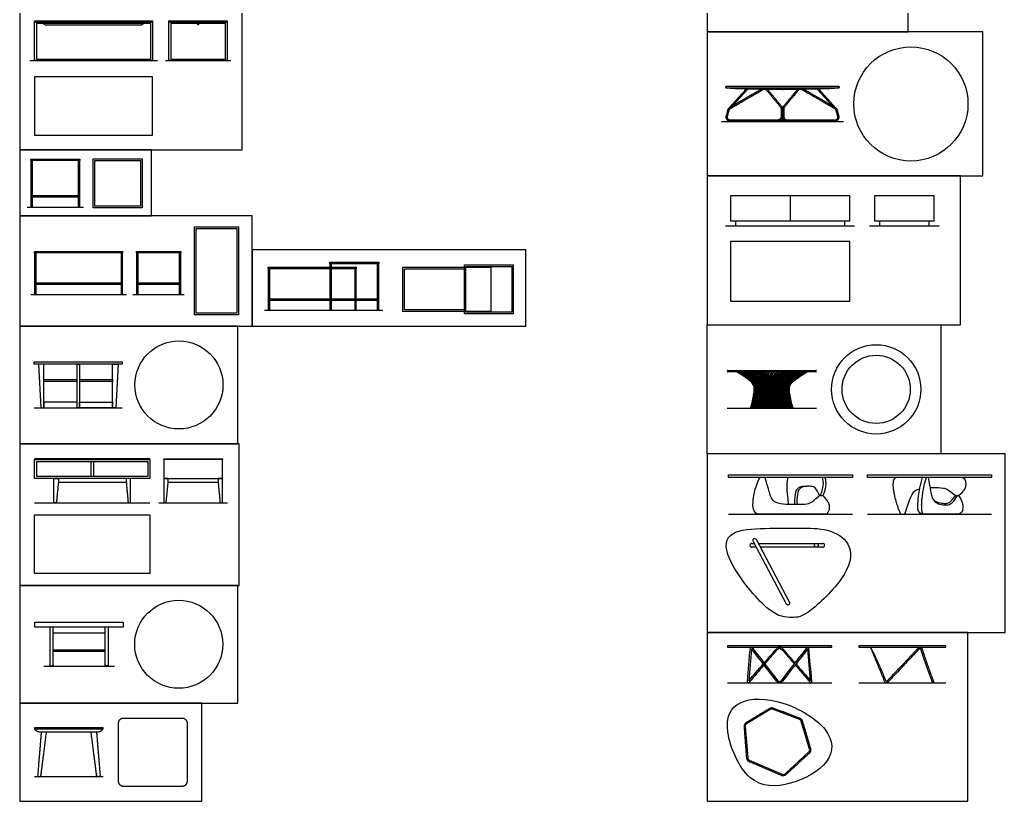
# Model space of a CAD drawing. Header units: millimetres. Extents: x 0.1 to 26.4, y -0.3 to 15.
# Drawn here: x 16.35 to 26.43, y 0.1 to 8.1 of the extents above; entities that cross this region are included whole.
import ezdxf

# ---------------------------------------------------------------- set-up
doc = ezdxf.new("R2010")
doc.units = ezdxf.units.MM
for name, color, linetype, true_color in [('2D$AG-DETAILS-DIAGRAM', 7, 'Continuous', 0xccff66), ('2D$AG-DIAGRAM', 7, 'Continuous', 0xfecc66), ('2D$AG-FURNITURE', 7, 'Continuous', 0x66ccff), ('2D$X-VPRT', 6, 'Continuous', 0xff00ff), ('AG-DETAIL', 7, 'Continuous', 0x66ffff), ('AG-DETAILS', 7, 'Continuous', 0x66ffff), ('AG-DETAILS-DASH', 7, 'Continuous', 0xccff66), ('AG-DIAGRAM', 7, 'Continuous', 0xfecc66), ('AG-FURNITURE', 7, 'Continuous', 0x66ccff), ('X-VPRT', 6, 'Continuous', 0xff00ff)]:
    doc.layers.add(name, color=color, linetype=linetype, true_color=true_color)

msp = doc.modelspace()

# ---------------------------------------------------------------- linework, layer by layer
at = {"layer": '2D$AG-DETAILS-DIAGRAM'}
msp.add_lwpolyline([(20.919, 5.57), (21.173, 5.57), (21.173, 5.119), (20.919, 5.119)], dxfattribs=at)
at = {"layer": '2D$AG-DIAGRAM'}
for points in [[(16.458, 7.687), (17.763, 7.687)], [(17.845, 7.687), (18.513, 7.687)], [(23.533, 7.064), (24.779, 7.064)], [(16.43, 6.187), (17.008, 6.187)], [(16.469, 5.292), (17.446, 5.292)], [(17.513, 5.292), (18.038, 5.292)], [(18.859, 5.131), (20.068, 5.131)], [(16.504, 4.131), (17.404, 4.131)], [(16.507, 3.161), (17.687, 3.161)], [(17.778, 3.161), (18.48, 3.161)], [(16.6, 1.487), (17.325, 1.487)], [(16.507, 0.357), (17.207, 0.357)]]:
    msp.add_lwpolyline(points, dxfattribs=at)
at = {"layer": '2D$AG-FURNITURE'}
for points in [[(16.507, 8.094), (17.714, 8.094), (17.714, 8.078), (16.507, 8.078)], [(16.507, 8.078), (17.714, 8.078), (17.714, 7.687), (16.507, 7.687)], [(16.526, 7.7), (17.695, 7.7), (17.695, 8.065), (16.526, 8.065)], [(17.881, 8.094), (18.478, 8.094), (18.478, 8.078), (17.881, 8.078)], [(17.881, 8.078), (18.478, 8.078), (18.478, 7.687), (17.881, 7.687)], [(17.9, 7.7), (18.459, 7.7), (18.459, 8.065), (17.9, 8.065)], [(16.507, 6.923), (17.714, 6.923), (17.714, 7.52), (16.507, 7.52)], [(16.469, 6.677), (16.969, 6.677), (16.969, 6.662), (16.469, 6.662)], [(16.485, 6.662), (16.469, 6.662), (16.469, 6.194), (16.485, 6.194)], [(16.969, 6.662), (16.953, 6.662), (16.953, 6.194), (16.969, 6.194)], [(17.106, 6.18), (17.106, 6.679), (17.606, 6.679), (17.606, 6.18)], [(17.122, 6.196), (17.122, 6.663), (17.591, 6.663), (17.591, 6.196)], [(16.485, 6.289), (16.485, 6.305), (16.953, 6.305), (16.953, 6.289)], [(18.142, 5.083), (18.142, 5.983), (18.593, 5.983), (18.593, 5.083)], [(18.158, 5.099), (18.158, 5.967), (18.577, 5.967), (18.577, 5.099)], [(16.507, 5.732), (17.407, 5.732), (17.407, 5.717), (16.507, 5.717)], [(16.523, 5.717), (16.507, 5.717), (16.507, 5.299), (16.523, 5.299)], [(17.407, 5.717), (17.391, 5.717), (17.391, 5.299), (17.407, 5.299)], [(17.55, 5.732), (18.001, 5.732), (18.001, 5.717), (17.55, 5.717)], [(17.566, 5.717), (17.55, 5.717), (17.55, 5.299), (17.566, 5.299)], [(18.001, 5.717), (17.985, 5.717), (17.985, 5.299), (18.001, 5.299)], [(18.913, 5.555), (18.897, 5.555), (18.897, 5.137), (18.913, 5.137)], [(19.528, 5.621), (20.028, 5.621), (20.028, 5.605), (19.528, 5.605)], [(19.544, 5.605), (19.528, 5.605), (19.528, 5.137), (19.544, 5.137)], [(20.028, 5.605), (20.012, 5.605), (20.012, 5.137), (20.028, 5.137)], [(20.903, 5.095), (20.903, 5.594), (21.403, 5.594), (21.403, 5.095)], [(20.919, 5.111), (20.919, 5.578), (21.387, 5.578), (21.387, 5.111)], [(16.523, 5.394), (16.523, 5.41), (17.391, 5.41), (17.391, 5.394)], [(17.566, 5.394), (17.566, 5.41), (17.985, 5.41), (17.985, 5.394)], [(16.504, 4.601), (17.404, 4.601), (17.404, 4.578), (16.504, 4.578)], [(16.546, 4.578), (16.572, 4.131), (16.603, 4.131), (16.603, 4.578)], [(16.943, 4.578), (16.965, 4.578), (16.965, 4.131), (16.943, 4.131)], [(17.362, 4.578), (17.337, 4.131), (17.305, 4.131), (17.305, 4.578)], [(16.603, 4.131), (16.943, 4.131), (16.943, 4.191), (16.603, 4.191)], [(17.305, 4.131), (16.965, 4.131), (16.965, 4.191), (17.305, 4.191)], [(16.507, 3.604), (17.687, 3.604), (17.687, 3.611), (16.507, 3.611)], [(16.507, 3.604), (17.687, 3.604), (17.687, 3.408), (16.507, 3.408)], [(16.529, 3.582), (17.665, 3.582), (17.665, 3.43), (16.529, 3.43)], [(17.086, 3.43), (17.086, 3.582), (17.108, 3.582), (17.108, 3.43)], [(17.829, 3.611), (18.429, 3.611), (18.429, 3.604), (17.829, 3.604)], [(17.829, 3.408), (18.429, 3.408), (18.429, 3.604), (17.829, 3.604)], [(17.829, 3.408), (17.829, 3.161), (17.854, 3.161), (17.873, 3.366), (17.873, 3.408)], [(16.507, 3.036), (17.687, 3.036), (17.687, 2.436), (16.507, 2.436)], [(16.511, 1.937), (17.412, 1.937), (17.412, 1.886), (16.511, 1.886)], [(16.696, 1.64), (17.229, 1.64), (17.229, 1.653), (16.696, 1.653)], [(16.67, 1.493), (16.689, 1.493), (16.689, 1.487), (16.67, 1.487)], [(17.255, 1.493), (17.236, 1.493), (17.236, 1.487), (17.255, 1.487)], [(16.507, 0.857), (16.507, 0.845), (17.207, 0.845), (17.207, 0.857)]]:
    msp.add_lwpolyline(points, close=True, dxfattribs=at)
for points in [[(16.599, 8.065), (16.619, 8.052), (17.11, 8.052), (17.602, 8.052), (17.622, 8.065)], [(23.784, 7.394), (23.608, 7.2)], [(23.8, 7.394), (23.649, 7.226)], [(24.512, 7.394), (24.663, 7.226)], [(24.528, 7.394), (24.703, 7.2)], [(19.528, 5.555), (18.897, 5.555), (18.897, 5.571), (19.528, 5.571)], [(19.544, 5.571), (19.797, 5.571), (19.797, 5.555), (19.544, 5.555)], [(19.797, 5.248), (19.797, 5.555), (19.781, 5.555), (19.781, 5.248)], [(20.903, 5.119), (20.273, 5.119), (20.273, 5.57), (20.903, 5.57)], [(20.903, 5.135), (20.289, 5.135), (20.289, 5.554), (20.903, 5.554)], [(19.528, 5.232), (18.913, 5.232), (18.913, 5.248), (19.528, 5.248)], [(19.781, 5.232), (19.781, 5.137), (19.797, 5.137), (19.797, 5.232)], [(16.943, 4.4), (16.603, 4.4), (16.603, 4.422), (16.943, 4.422)], [(16.965, 4.422), (17.305, 4.422), (17.305, 4.4), (16.965, 4.4)], [(18.385, 3.366), (17.873, 3.366)], [(16.696, 1.829), (17.229, 1.829)]]:
    msp.add_lwpolyline(points, dxfattribs=at)
for centre, radius in [((25.469, 7.242), 0.584), ((17.983, 4.366), 0.45), ((17.981, 1.712), 0.45)]:
    msp.add_circle(centre, radius, dxfattribs=at)
for points, knots in [([(18.176, 8.065), (18.176, 8.059), (18.176, 8.052), (18.179, 8.052), (18.182, 8.052), (18.182, 8.059), (18.182, 8.065), (18.179, 8.065), (18.176, 8.065)], [0, 0, 0, 0.0416667, 0.0416667, 0.0520833, 0.0520833, 0.09375, 0.09375, 0.1041667, 0.1041667, 0.1041667]), ([(24.735, 7.407), (24.634, 7.39), (24.157, 7.39), (24.156, 7.39), (24.156, 7.39), (24.155, 7.39), (24.155, 7.39), (23.678, 7.39), (23.577, 7.407)], [-0.754497, -0.754497, -0.754497, 0, 0, 0.001346, 0.001346, 0.002691, 0.002691, 0.757188, 0.757188, 0.757188]), ([(19.544, 5.248), (19.778, 5.248), (20.012, 5.248), (20.012, 5.24), (20.012, 5.232), (19.778, 5.232), (19.544, 5.232)], [0.052083, 0.052083, 0.052083, 1.588337, 1.588337, 1.64042, 1.64042, 3.176673, 3.176673, 3.176673]), ([(16.705, 3.408), (16.705, 3.284), (16.705, 3.161), (16.718, 3.161), (16.73, 3.161), (16.74, 3.264), (16.75, 3.366), (16.75, 3.387), (16.75, 3.408), (16.727, 3.408), (16.705, 3.408)], [0, 0, 0, 1, 1, 2, 2, 3, 3, 4, 4, 4.145833, 4.145833, 4.145833]), ([(17.489, 3.408), (17.489, 3.284), (17.489, 3.161), (17.477, 3.161), (17.464, 3.161), (17.454, 3.264), (17.445, 3.366), (17.445, 3.387), (17.445, 3.408), (17.467, 3.408), (17.489, 3.408)], [0, 0, 0, 1, 1, 2, 2, 3, 3, 4, 4, 4.145833, 4.145833, 4.145833]), ([(18.429, 3.408), (18.429, 3.284), (18.429, 3.161), (18.416, 3.161), (18.404, 3.161), (18.394, 3.264), (18.385, 3.366), (18.385, 3.387), (18.385, 3.408), (18.407, 3.408), (18.429, 3.408)], [0, 0, 0, 1, 1, 2, 2, 3, 3, 4, 4, 4.145833, 4.145833, 4.145833])]:
    msp.add_open_spline(points, degree=2, knots=knots, dxfattribs=at)
for points, weights, knots in [([(24.156, 7.42), (24.534, 7.42), (24.734, 7.42), (24.74, 7.42), (24.74, 7.414), (24.74, 7.407), (24.734, 7.407), (24.534, 7.407), (24.156, 7.407), (23.778, 7.407), (23.578, 7.407), (23.572, 7.407), (23.572, 7.414), (23.572, 7.42), (23.578, 7.42), (23.778, 7.42), (24.156, 7.42)], [1, 1, 1, 0.707106781187, 1, 0.707106781187, 1, 1, 1, 1, 1, 0.707106781187, 1, 0.707106781187, 1, 1, 1], [-0.761892, -0.761892, -0.761892, -0.032725, -0.032725, 0, 0, 0.032725, 0.032725, 0.761892, 0.761892, 1.491058, 1.491058, 1.523783, 1.523783, 1.556508, 1.556508, 2.285675, 2.285675, 2.285675]), ([(24.378, 7.391), (24.534, 7.301), (24.69, 7.21), (24.694, 7.208), (24.697, 7.205), (24.709, 7.197), (24.713, 7.183), (24.722, 7.15), (24.731, 7.117), (24.737, 7.097), (24.724, 7.081), (24.712, 7.064), (24.691, 7.064), (24.424, 7.064), (24.156, 7.064), (23.888, 7.064), (23.621, 7.064), (23.6, 7.064), (23.588, 7.081), (23.575, 7.097), (23.581, 7.117), (23.59, 7.15), (23.599, 7.183), (23.603, 7.197), (23.615, 7.205), (23.618, 7.208), (23.621, 7.21), (23.777, 7.301), (23.933, 7.391)], [1, 1, 1, 1, 1, 0.945833825977, 1, 1, 1, 0.895405187778, 1, 0.895405187778, 1, 1, 1, 1, 1, 0.895405187778, 1, 0.895405187778, 1, 1, 1, 0.945833825977, 1, 1, 1, 1, 1], [-1.063917, -1.063917, -1.063917, 0.120335, 0.120335, 0.143427, 0.143427, 0.233814, 0.233814, 0.647269, 0.647269, 0.773415, 0.773415, 0.899562, 0.899562, 1.806288, 1.806288, 2.713014, 2.713014, 2.83916, 2.83916, 2.965307, 2.965307, 3.378762, 3.378762, 3.469149, 3.469149, 3.49224, 3.49224, 4.676493, 4.676493, 4.676493]), ([(24.354, 7.391), (24.524, 7.292), (24.684, 7.199), (24.687, 7.197), (24.69, 7.195), (24.698, 7.189), (24.7, 7.18), (24.71, 7.147), (24.719, 7.114), (24.723, 7.1), (24.714, 7.089), (24.705, 7.077), (24.691, 7.077), (24.424, 7.077), (24.156, 7.077), (23.888, 7.077), (23.621, 7.077), (23.606, 7.077), (23.598, 7.089), (23.589, 7.1), (23.593, 7.114), (23.602, 7.147), (23.612, 7.18), (23.614, 7.189), (23.622, 7.195), (23.625, 7.197), (23.628, 7.199), (23.788, 7.292), (23.958, 7.391)], [1, 1, 1, 1, 1, 0.945833825977, 1, 1, 1, 0.895405187778, 1, 0.895405187778, 1, 1, 1, 1, 1, 0.895405187778, 1, 0.895405187778, 1, 1, 1, 0.945833825977, 1, 1, 1, 1, 1], [-3.553182, -3.553182, -3.553182, -2.066637, -2.066637, -2.038332, -2.038332, -1.927536, -1.927536, -1.420724, -1.420724, -1.266093, -1.266093, -1.111463, -1.111463, 0, 0, 1.111463, 1.111463, 1.266093, 1.266093, 1.420724, 1.420724, 1.927536, 1.927536, 2.038332, 2.038332, 2.066637, 2.066637, 3.553182, 3.553182, 3.553182]), ([(23.987, 7.391), (24.068, 7.292), (24.135, 7.211), (24.143, 7.2), (24.143, 7.187), (24.143, 7.151), (24.143, 7.114), (24.143, 7.077), (24.106, 7.077)], [1, 1, 1, 0.94130735678, 1, 1, 1, 0.707106781187, 1], [0.030781, 0.030781, 0.030781, 0.609406, 0.609406, 0.683022, 0.683022, 1.025877, 1.025877, 1.193799, 1.193799, 1.193799]), ([(24.003, 7.391), (24.074, 7.305), (24.145, 7.219), (24.156, 7.205), (24.156, 7.187), (24.156, 7.151), (24.156, 7.114), (24.156, 7.092), (24.14, 7.077)], [1, 1, 1, 0.941307356781, 1, 1, 1, 0.913423066357, 1], [0, 0, 0, 0.926191, 0.926191, 1.038075, 1.038075, 1.559155, 1.559155, 1.695366, 1.695366, 1.695366]), ([(24.309, 7.391), (24.238, 7.305), (24.167, 7.219), (24.156, 7.205), (24.156, 7.187), (24.156, 7.151), (24.156, 7.114), (24.156, 7.092), (24.172, 7.077)], [1, 1, 1, 0.941307356781, 1, 1, 1, 0.913423066357, 1], [0, 0, 0, 0.926191, 0.926191, 1.038075, 1.038075, 1.559155, 1.559155, 1.695366, 1.695366, 1.695366]), ([(24.325, 7.391), (24.244, 7.292), (24.177, 7.211), (24.169, 7.2), (24.169, 7.187), (24.169, 7.151), (24.169, 7.114), (24.169, 7.077), (24.205, 7.077)], [1, 1, 1, 0.94130735678, 1, 1, 1, 0.707106781187, 1], [0.030781, 0.030781, 0.030781, 0.609406, 0.609406, 0.683022, 0.683022, 1.025877, 1.025877, 1.193799, 1.193799, 1.193799]), ([(16.469, 6.191), (16.469, 6.194), (16.472, 6.194), (16.477, 6.194), (16.482, 6.194), (16.485, 6.194), (16.485, 6.191), (16.485, 6.187), (16.482, 6.187), (16.477, 6.187), (16.472, 6.187), (16.469, 6.187), (16.469, 6.191)], [1, 0.707106781187, 1, 1, 1, 0.707106781187, 1, 0.70710678119, 1, 1, 1, 0.70710678119, 1], [0, 0, 0, 0.0163625, 0.0163625, 0.0476125, 0.0476125, 0.0639749, 0.0639749, 0.0803374, 0.0803374, 0.1115874, 0.1115874, 0.1279498, 0.1279498, 0.1279498]), ([(16.953, 6.191), (16.953, 6.194), (16.956, 6.194), (16.961, 6.194), (16.966, 6.194), (16.969, 6.194), (16.969, 6.191), (16.969, 6.187), (16.966, 6.187), (16.961, 6.187), (16.956, 6.187), (16.953, 6.187), (16.953, 6.191)], [1, 0.707106781187, 1, 1, 1, 0.707106781187, 1, 0.70710678119, 1, 1, 1, 0.70710678119, 1], [0, 0, 0, 0.0163625, 0.0163625, 0.0476125, 0.0476125, 0.0639749, 0.0639749, 0.0803374, 0.0803374, 0.1115874, 0.1115874, 0.1279498, 0.1279498, 0.1279498]), ([(16.507, 5.296), (16.507, 5.299), (16.51, 5.299), (16.515, 5.299), (16.52, 5.299), (16.523, 5.299), (16.523, 5.296), (16.523, 5.292), (16.52, 5.292), (16.515, 5.292), (16.51, 5.292), (16.507, 5.292), (16.507, 5.296)], [1, 0.707106781187, 1, 1, 1, 0.707106781187, 1, 0.70710678119, 1, 1, 1, 0.70710678119, 1], [0, 0, 0, 0.0163625, 0.0163625, 0.0476125, 0.0476125, 0.0639749, 0.0639749, 0.0803374, 0.0803374, 0.1115874, 0.1115874, 0.1279498, 0.1279498, 0.1279498]), ([(17.391, 5.296), (17.391, 5.299), (17.395, 5.299), (17.399, 5.299), (17.404, 5.299), (17.407, 5.299), (17.407, 5.296), (17.407, 5.292), (17.404, 5.292), (17.399, 5.292), (17.395, 5.292), (17.391, 5.292), (17.391, 5.296)], [1, 0.707106781187, 1, 1, 1, 0.707106781187, 1, 0.70710678119, 1, 1, 1, 0.70710678119, 1], [0, 0, 0, 0.0163625, 0.0163625, 0.0476125, 0.0476125, 0.0639749, 0.0639749, 0.0803374, 0.0803374, 0.1115874, 0.1115874, 0.1279498, 0.1279498, 0.1279498]), ([(17.55, 5.296), (17.55, 5.299), (17.553, 5.299), (17.558, 5.299), (17.563, 5.299), (17.566, 5.299), (17.566, 5.296), (17.566, 5.292), (17.563, 5.292), (17.558, 5.292), (17.553, 5.292), (17.55, 5.292), (17.55, 5.296)], [1, 0.707106781187, 1, 1, 1, 0.707106781187, 1, 0.70710678119, 1, 1, 1, 0.70710678119, 1], [0, 0, 0, 0.0163625, 0.0163625, 0.0476125, 0.0476125, 0.0639749, 0.0639749, 0.0803374, 0.0803374, 0.1115874, 0.1115874, 0.1279498, 0.1279498, 0.1279498]), ([(17.985, 5.296), (17.985, 5.299), (17.988, 5.299), (17.993, 5.299), (17.998, 5.299), (18.001, 5.299), (18.001, 5.296), (18.001, 5.292), (17.998, 5.292), (17.993, 5.292), (17.988, 5.292), (17.985, 5.292), (17.985, 5.296)], [1, 0.707106781187, 1, 1, 1, 0.707106781187, 1, 0.70710678119, 1, 1, 1, 0.70710678119, 1], [0, 0, 0, 0.0163625, 0.0163625, 0.0476125, 0.0476125, 0.0639749, 0.0639749, 0.0803374, 0.0803374, 0.1115874, 0.1115874, 0.1279498, 0.1279498, 0.1279498]), ([(18.897, 5.134), (18.897, 5.137), (18.9, 5.137), (18.905, 5.137), (18.91, 5.137), (18.913, 5.137), (18.913, 5.134), (18.913, 5.131), (18.91, 5.131), (18.905, 5.131), (18.9, 5.131), (18.897, 5.131), (18.897, 5.134)], [1, 0.707106781187, 1, 1, 1, 0.707106781187, 1, 0.70710678119, 1, 1, 1, 0.70710678119, 1], [0, 0, 0, 0.0163625, 0.0163625, 0.0476125, 0.0476125, 0.0639749, 0.0639749, 0.0803374, 0.0803374, 0.1115874, 0.1115874, 0.1279498, 0.1279498, 0.1279498]), ([(19.528, 5.134), (19.528, 5.137), (19.531, 5.137), (19.536, 5.137), (19.54, 5.137), (19.544, 5.137), (19.544, 5.134), (19.544, 5.131), (19.54, 5.131), (19.536, 5.131), (19.531, 5.131), (19.528, 5.131), (19.528, 5.134)], [1, 0.707106781187, 1, 1, 1, 0.707106781187, 1, 0.70710678119, 1, 1, 1, 0.70710678119, 1], [0, 0, 0, 0.0163625, 0.0163625, 0.0476125, 0.0476125, 0.0639749, 0.0639749, 0.0803374, 0.0803374, 0.1115874, 0.1115874, 0.1279498, 0.1279498, 0.1279498]), ([(19.781, 5.134), (19.781, 5.137), (19.785, 5.137), (19.789, 5.137), (19.794, 5.137), (19.797, 5.137), (19.797, 5.134), (19.797, 5.131), (19.794, 5.131), (19.789, 5.131), (19.785, 5.131), (19.781, 5.131), (19.781, 5.134)], [1, 0.707106781187, 1, 1, 1, 0.707106781187, 1, 0.70710678119, 1, 1, 1, 0.70710678119, 1], [0, 0, 0, 0.0163625, 0.0163625, 0.0476125, 0.0476125, 0.0639749, 0.0639749, 0.0803374, 0.0803374, 0.1115874, 0.1115874, 0.1279498, 0.1279498, 0.1279498]), ([(20.012, 5.134), (20.012, 5.137), (20.015, 5.137), (20.02, 5.137), (20.025, 5.137), (20.028, 5.137), (20.028, 5.134), (20.028, 5.131), (20.025, 5.131), (20.02, 5.131), (20.015, 5.131), (20.012, 5.131), (20.012, 5.134)], [1, 0.707106781187, 1, 1, 1, 0.707106781187, 1, 0.70710678119, 1, 1, 1, 0.70710678119, 1], [0, 0, 0, 0.0163625, 0.0163625, 0.0476125, 0.0476125, 0.0639749, 0.0639749, 0.0803374, 0.0803374, 0.1115874, 0.1115874, 0.1279498, 0.1279498, 0.1279498]), ([(16.664, 1.886), (16.664, 1.693), (16.664, 1.5), (16.664, 1.493), (16.67, 1.493), (16.68, 1.493), (16.689, 1.493), (16.696, 1.493), (16.696, 1.5), (16.696, 1.693), (16.696, 1.886)], [1, 1, 1, 0.707106781187, 1, 1, 1, 0.707106781187, 1, 1, 1], [0.100285, 0.100285, 0.100285, 1.283058, 1.283058, 1.315783, 1.315783, 1.378283, 1.378283, 1.411007, 1.411007, 2.59378, 2.59378, 2.59378]), ([(17.261, 1.886), (17.261, 1.693), (17.261, 1.5), (17.261, 1.493), (17.255, 1.493), (17.245, 1.493), (17.236, 1.493), (17.229, 1.493), (17.229, 1.5), (17.229, 1.693), (17.229, 1.886)], [1, 1, 1, 0.707106781187, 1, 1, 1, 0.707106781187, 1, 1, 1], [0.100285, 0.100285, 0.100285, 1.283058, 1.283058, 1.315783, 1.315783, 1.378283, 1.378283, 1.411007, 1.411007, 2.59378, 2.59378, 2.59378]), ([(17.366, 0.308), (17.366, 0.257), (17.417, 0.257), (17.716, 0.257), (18.016, 0.257), (18.066, 0.257), (18.066, 0.308), (18.066, 0.607), (18.066, 0.906), (18.066, 0.957), (18.016, 0.957), (17.716, 0.957), (17.417, 0.957), (17.366, 0.957), (17.366, 0.906), (17.366, 0.607), (17.366, 0.308)], [1, 0.707106781187, 1, 1, 1, 0.707106781187, 1, 1, 1, 0.707106781187, 1, 1, 1, 0.707106781187, 1, 1, 1], [0, 0, 0, 0.261799, 0.261799, 2.225054, 2.225054, 2.486853, 2.486853, 4.450108, 4.450108, 4.711907, 4.711907, 6.675162, 6.675162, 6.936961, 6.936961, 8.900216, 8.900216, 8.900216]), ([(16.507, 0.845), (16.521, 0.831), (16.536, 0.818), (16.539, 0.815), (16.543, 0.815), (16.857, 0.815), (17.172, 0.815), (17.175, 0.815), (17.179, 0.818), (17.193, 0.831), (17.207, 0.845)], [1, 1, 1, 0.953737888657, 1, 1, 1, 0.953737888657, 1, 1, 1], [-0.127152, -0.127152, -0.127152, -0.012816, -0.012816, 0.012014, 0.012014, 1.252116, 1.252116, 1.276946, 1.276946, 1.391281, 1.391281, 1.391281]), ([(16.575, 0.815), (16.554, 0.562), (16.538, 0.368), (16.537, 0.364), (16.54, 0.36), (16.543, 0.357), (16.548, 0.357), (16.555, 0.357), (16.562, 0.357), (16.571, 0.357), (16.572, 0.366), (16.597, 0.562), (16.629, 0.815)], [1, 1, 1, 0.915769417657, 1, 0.915769417657, 1, 1, 1, 0.750110678877, 1, 1, 1], [0.047014, 0.047014, 0.047014, 0.920585, 0.920585, 0.948447, 0.948447, 0.976309, 0.976309, 1.023293, 1.023293, 1.071994, 1.071994, 2.367923, 2.367923, 2.367923]), ([(17.14, 0.815), (17.161, 0.562), (17.177, 0.368), (17.177, 0.364), (17.174, 0.36), (17.171, 0.357), (17.166, 0.357), (17.159, 0.357), (17.152, 0.357), (17.143, 0.357), (17.142, 0.366), (17.117, 0.562), (17.085, 0.815)], [1, 1, 1, 0.915769417657, 1, 0.915769417657, 1, 1, 1, 0.750110678877, 1, 1, 1], [0.047014, 0.047014, 0.047014, 0.920585, 0.920585, 0.948447, 0.948447, 0.976309, 0.976309, 1.023293, 1.023293, 1.071994, 1.071994, 2.367923, 2.367923, 2.367923])]:
    msp.add_rational_spline(points, weights, degree=2, knots=knots, dxfattribs=at)
msp.add_open_spline([(17.445, 3.366), (17.097, 3.366), (16.75, 3.366)], degree=2, dxfattribs=at)
at = {"layer": '2D$X-VPRT'}
for points in [[(23.386, 7.979), (25.442, 7.979), (25.442, 9.064), (23.386, 9.064)], [(16.355, 6.771), (18.63, 6.771), (18.63, 8.246), (16.355, 8.246)], [(23.386, 6.506), (26.205, 6.506), (26.205, 7.979), (23.386, 7.979)], [(16.355, 6.097), (17.701, 6.097), (17.701, 6.771), (16.355, 6.771)], [(16.355, 4.968), (18.731, 4.968), (18.731, 6.097), (16.355, 6.097)], [(18.731, 4.968), (21.53, 4.968), (21.53, 5.748), (18.731, 5.748)], [(16.355, 3.763), (18.586, 3.763), (18.586, 4.968), (16.355, 4.968)], [(16.355, 2.314), (18.598, 2.314), (18.598, 3.763), (16.355, 3.763)], [(16.355, 1.11), (18.584, 1.11), (18.584, 2.314), (16.355, 2.314)], [(16.355, 0.105), (18.219, 0.105), (18.219, 1.11), (16.355, 1.11)]]:
    msp.add_lwpolyline(points, close=True, dxfattribs=at)
at = {"layer": 'AG-DETAIL'}
msp.add_circle((25.114, 4.321), 0.349, dxfattribs=at)
at = {"layer": 'AG-DETAILS'}
for p, q in [((23.855, 2.765), (24.195, 2.126)), ((24.229, 2.144), (23.889, 2.783))]:
    msp.add_line(p, q, dxfattribs=at)
for points in [[(24.047, 4.137), (24.047, 4.499)], [(25.951, 3.045), (25.591, 3.045)]]:
    msp.add_lwpolyline(points, dxfattribs=at)
for points in [[(24.038, 1.05), (24.037, 1.058), (24.045, 1.059), (24.046, 1.051)], [(24.437, 0.628), (24.444, 0.625), (24.442, 0.617), (24.434, 0.62)], [(23.794, 0.533), (23.801, 0.538), (23.805, 0.531), (23.799, 0.526)]]:
    msp.add_lwpolyline(points, close=True, dxfattribs=at)
msp.add_circle((24.502, 2.725), 0.0191, dxfattribs=at)
for centre, radius, start, end in [((24.536, 3.233), 0.00274, 90, 132.5313), ((24.567, 3.233), 0.00274, 41.3669, 90), ((25.928, 3.242), 0.00694, 232.2677, 270), ((25.955, 3.242), 0.00694, 270, 311.0593), ((23.872, 2.774), 0.0191, 28, 208), ((24.212, 2.135), 0.0191, 208, 28)]:
    msp.add_arc(centre, radius, start, end, dxfattribs=at)
for points, degree in [([(23.832, 4.137), (23.858, 4.236), (23.869, 4.315), (23.864, 4.359), (23.838, 4.408), (23.686, 4.499)], 3), ([(24.261, 4.137), (24.236, 4.236), (24.224, 4.315), (24.23, 4.359), (24.256, 4.408), (24.408, 4.499)], 3), ([(23.908, 3.045), (23.887, 3.045), (23.862, 3.076), (23.847, 3.139), (23.866, 3.295), (23.925, 3.42)], 3), ([(24.219, 3.146), (24.199, 3.298), (24.2, 3.397), (24.215, 3.42)], 3), ([(24.283, 3.145), (24.283, 3.268), (24.313, 3.316), (24.358, 3.332), (24.422, 3.332), (24.476, 3.332), (24.495, 3.306), (24.535, 3.235)], 3), ([(24.542, 3.235), (24.559, 3.273), (24.581, 3.334), (24.571, 3.4), (24.563, 3.42)], 3), ([(25.591, 3.045), (25.542, 3.045), (25.539, 3.139), (25.544, 3.205), (25.565, 3.345), (25.587, 3.42)], 3), ([(25.645, 3.42), (25.668, 3.295), (25.683, 3.211), (25.714, 3.166), (25.764, 3.143), (25.827, 3.136), (25.875, 3.14), (25.909, 3.176), (25.947, 3.235)], 3), ([(24.536, 3.235), (24.546, 3.235), (24.557, 3.235), (24.567, 3.235)], 3), ([(25.928, 3.235), (25.937, 3.235), (25.946, 3.235), (25.955, 3.235)], 3), ([(25.957, 3.236), (25.987, 3.188), (25.999, 3.141), (26.002, 3.104), (25.99, 3.045), (25.951, 3.045)], 3), ([(24.609, 3.045), (24.375, 3.045), (24.142, 3.045), (23.908, 3.045)], 3), ([(25.373, 3.045), (25.381, 3.045), (25.389, 3.045), (25.398, 3.045)], 3), ([(23.827, 1.677), (23.828, 1.684), (23.835, 1.684)], 2), ([(23.835, 1.684), (23.839, 1.684), (23.845, 1.678)], 2), ([(24.408, 1.678), (24.413, 1.684), (24.418, 1.684)], 2), ([(24.418, 1.684), (24.425, 1.684), (24.425, 1.677)], 2)]:
    msp.add_open_spline(points, degree=degree, dxfattribs=at)
for points, knots in [([(23.841, 4.137), (23.852, 4.184), (23.885, 4.304), (23.851, 4.408), (23.734, 4.476), (23.7, 4.499)], [0, 0, 0, 0, 0.775798, 0.775798, 1.487468, 1.487468, 1.487468, 1.487468]), ([(23.85, 4.137), (23.861, 4.185), (23.892, 4.303), (23.859, 4.407), (23.747, 4.475), (23.715, 4.499)], [0, 0, 0, 0, 0.775798, 0.775798, 1.487468, 1.487468, 1.487468, 1.487468]), ([(23.858, 4.137), (23.869, 4.186), (23.899, 4.301), (23.867, 4.406), (23.76, 4.474), (23.729, 4.499)], [0, 0, 0, 0, 0.775798, 0.775798, 1.487468, 1.487468, 1.487468, 1.487468]), ([(23.867, 4.137), (23.877, 4.186), (23.905, 4.299), (23.876, 4.405), (23.773, 4.472), (23.743, 4.499)], [0, 0, 0, 0, 0.775798, 0.775798, 1.487468, 1.487468, 1.487468, 1.487468]), ([(23.875, 4.137), (23.885, 4.187), (23.912, 4.297), (23.884, 4.404), (23.786, 4.471), (23.758, 4.499)], [0, 0, 0, 0, 0.775798, 0.775798, 1.487468, 1.487468, 1.487468, 1.487468]), ([(23.884, 4.137), (23.893, 4.188), (23.919, 4.296), (23.892, 4.403), (23.799, 4.469), (23.768, 4.499)], [0, 0, 0, 0, 0.775798, 0.775798, 1.487468, 1.487468, 1.487468, 1.487468]), ([(23.892, 4.137), (23.901, 4.188), (23.926, 4.294), (23.9, 4.402), (23.812, 4.468), (23.783, 4.499)], [0, 0, 0, 0, 0.775798, 0.775798, 1.487468, 1.487468, 1.487468, 1.487468]), ([(23.901, 4.137), (23.909, 4.189), (23.932, 4.292), (23.908, 4.401), (23.825, 4.466), (23.797, 4.499)], [0, 0, 0, 0, 0.775798, 0.775798, 1.487468, 1.487468, 1.487468, 1.487468]), ([(23.91, 4.137), (23.917, 4.19), (23.939, 4.291), (23.916, 4.4), (23.838, 4.465), (23.812, 4.499)], [0, 0, 0, 0, 0.775798, 0.775798, 1.487468, 1.487468, 1.487468, 1.487468]), ([(23.918, 4.137), (23.925, 4.19), (23.946, 4.289), (23.925, 4.399), (23.851, 4.463), (23.826, 4.499)], [0, 0, 0, 0, 0.775798, 0.775798, 1.487468, 1.487468, 1.487468, 1.487468]), ([(23.927, 4.137), (23.933, 4.191), (23.952, 4.287), (23.933, 4.398), (23.864, 4.462), (23.84, 4.499)], [0, 0, 0, 0, 0.775798, 0.775798, 1.487468, 1.487468, 1.487468, 1.487468]), ([(23.935, 4.137), (23.942, 4.192), (23.959, 4.285), (23.941, 4.397), (23.877, 4.46), (23.855, 4.499)], [0, 0, 0, 0, 0.775798, 0.775798, 1.487468, 1.487468, 1.487468, 1.487468]), ([(23.944, 4.137), (23.95, 4.192), (23.966, 4.284), (23.949, 4.396), (23.89, 4.459), (23.869, 4.499)], [0, 0, 0, 0, 0.775798, 0.775798, 1.487468, 1.487468, 1.487468, 1.487468]), ([(23.953, 4.137), (23.958, 4.193), (23.973, 4.282), (23.957, 4.395), (23.903, 4.457), (23.884, 4.499)], [0, 0, 0, 0, 0.775798, 0.775798, 1.487468, 1.487468, 1.487468, 1.487468]), ([(23.961, 4.137), (23.966, 4.194), (23.979, 4.28), (23.965, 4.394), (23.916, 4.456), (23.898, 4.499)], [0, 0, 0, 0, 0.775798, 0.775798, 1.487468, 1.487468, 1.487468, 1.487468]), ([(23.97, 4.137), (23.974, 4.194), (23.986, 4.278), (23.973, 4.393), (23.93, 4.455), (23.913, 4.499)], [0, 0, 0, 0, 0.775798, 0.775798, 1.487468, 1.487468, 1.487468, 1.487468]), ([(23.978, 4.137), (23.982, 4.195), (23.993, 4.277), (23.982, 4.392), (23.943, 4.453), (23.927, 4.499)], [0, 0, 0, 0, 0.775798, 0.775798, 1.487468, 1.487468, 1.487468, 1.487468]), ([(23.987, 4.137), (23.99, 4.195), (24, 4.275), (23.99, 4.391), (23.956, 4.452), (23.942, 4.499)], [0, 0, 0, 0, 0.775798, 0.775798, 1.487468, 1.487468, 1.487468, 1.487468]), ([(23.995, 4.137), (23.998, 4.196), (24.006, 4.273), (23.998, 4.39), (23.969, 4.45), (23.956, 4.499)], [0, 0, 0, 0, 0.775798, 0.775798, 1.487468, 1.487468, 1.487468, 1.487468]), ([(24.004, 4.137), (24.006, 4.197), (24.013, 4.272), (24.006, 4.389), (23.982, 4.449), (23.97, 4.499)], [0, 0, 0, 0, 0.775798, 0.775798, 1.487468, 1.487468, 1.487468, 1.487468]), ([(24.013, 4.137), (24.014, 4.197), (24.02, 4.27), (24.014, 4.388), (23.995, 4.447), (23.985, 4.499)], [0, 0, 0, 0, 0.775798, 0.775798, 1.487468, 1.487468, 1.487468, 1.487468]), ([(24.021, 4.137), (24.023, 4.198), (24.027, 4.268), (24.022, 4.387), (24.008, 4.446), (23.999, 4.499)], [0, 0, 0, 0, 0.775798, 0.775798, 1.487468, 1.487468, 1.487468, 1.487468]), ([(24.03, 4.137), (24.031, 4.199), (24.033, 4.266), (24.031, 4.386), (24.021, 4.444), (24.014, 4.499)], [0, 0, 0, 0, 0.775798, 0.775798, 1.487468, 1.487468, 1.487468, 1.487468]), ([(24.038, 4.137), (24.039, 4.199), (24.04, 4.265), (24.039, 4.385), (24.034, 4.443), (24.03, 4.499)], [0, 0, 0, 0, 0.775798, 0.775798, 1.487468, 1.487468, 1.487468, 1.487468]), ([(24.055, 4.137), (24.055, 4.199), (24.054, 4.265), (24.055, 4.385), (24.06, 4.443), (24.063, 4.499)], [0, 0, 0, 0, 0.775798, 0.775798, 1.487468, 1.487468, 1.487468, 1.487468]), ([(24.064, 4.137), (24.063, 4.199), (24.06, 4.266), (24.063, 4.386), (24.073, 4.444), (24.08, 4.499)], [0, 0, 0, 0, 0.775798, 0.775798, 1.487468, 1.487468, 1.487468, 1.487468]), ([(24.073, 4.137), (24.071, 4.198), (24.067, 4.268), (24.071, 4.387), (24.086, 4.446), (24.094, 4.499)], [0, 0, 0, 0, 0.775798, 0.775798, 1.487468, 1.487468, 1.487468, 1.487468]), ([(24.081, 4.137), (24.079, 4.197), (24.074, 4.27), (24.079, 4.388), (24.099, 4.447), (24.109, 4.499)], [0, 0, 0, 0, 0.775798, 0.775798, 1.487468, 1.487468, 1.487468, 1.487468]), ([(24.09, 4.137), (24.087, 4.197), (24.081, 4.272), (24.088, 4.389), (24.112, 4.449), (24.123, 4.499)], [0, 0, 0, 0, 0.775798, 0.775798, 1.487468, 1.487468, 1.487468, 1.487468]), ([(24.098, 4.137), (24.095, 4.196), (24.087, 4.273), (24.096, 4.39), (24.125, 4.45), (24.138, 4.499)], [0, 0, 0, 0, 0.775798, 0.775798, 1.487468, 1.487468, 1.487468, 1.487468]), ([(24.107, 4.137), (24.104, 4.195), (24.094, 4.275), (24.104, 4.391), (24.138, 4.452), (24.152, 4.499)], [0, 0, 0, 0, 0.775798, 0.775798, 1.487468, 1.487468, 1.487468, 1.487468]), ([(24.115, 4.137), (24.112, 4.195), (24.101, 4.277), (24.112, 4.392), (24.151, 4.453), (24.167, 4.499)], [0, 0, 0, 0, 0.775798, 0.775798, 1.487468, 1.487468, 1.487468, 1.487468]), ([(24.124, 4.137), (24.12, 4.194), (24.107, 4.278), (24.12, 4.393), (24.164, 4.455), (24.181, 4.499)], [0, 0, 0, 0, 0.775798, 0.775798, 1.487468, 1.487468, 1.487468, 1.487468]), ([(24.133, 4.137), (24.128, 4.194), (24.114, 4.28), (24.128, 4.394), (24.177, 4.456), (24.195, 4.499)], [0, 0, 0, 0, 0.775798, 0.775798, 1.487468, 1.487468, 1.487468, 1.487468]), ([(24.141, 4.137), (24.136, 4.193), (24.121, 4.282), (24.137, 4.395), (24.19, 4.457), (24.21, 4.499)], [0, 0, 0, 0, 0.775798, 0.775798, 1.487468, 1.487468, 1.487468, 1.487468]), ([(24.15, 4.137), (24.144, 4.192), (24.128, 4.284), (24.145, 4.396), (24.203, 4.459), (24.224, 4.499)], [0, 0, 0, 0, 0.775798, 0.775798, 1.487468, 1.487468, 1.487468, 1.487468]), ([(24.158, 4.137), (24.152, 4.192), (24.134, 4.285), (24.153, 4.397), (24.216, 4.46), (24.239, 4.499)], [0, 0, 0, 0, 0.775798, 0.775798, 1.487468, 1.487468, 1.487468, 1.487468]), ([(24.167, 4.137), (24.16, 4.191), (24.141, 4.287), (24.161, 4.398), (24.229, 4.462), (24.253, 4.499)], [0, 0, 0, 0, 0.775798, 0.775798, 1.487468, 1.487468, 1.487468, 1.487468]), ([(24.175, 4.137), (24.168, 4.19), (24.148, 4.289), (24.169, 4.399), (24.242, 4.463), (24.268, 4.499)], [0, 0, 0, 0, 0.775798, 0.775798, 1.487468, 1.487468, 1.487468, 1.487468]), ([(24.184, 4.137), (24.176, 4.19), (24.155, 4.291), (24.177, 4.4), (24.255, 4.465), (24.282, 4.499)], [0, 0, 0, 0, 0.775798, 0.775798, 1.487468, 1.487468, 1.487468, 1.487468]), ([(24.193, 4.137), (24.184, 4.189), (24.161, 4.292), (24.185, 4.401), (24.268, 4.466), (24.297, 4.499)], [0, 0, 0, 0, 0.775798, 0.775798, 1.487468, 1.487468, 1.487468, 1.487468]), ([(24.201, 4.137), (24.193, 4.188), (24.168, 4.294), (24.194, 4.402), (24.281, 4.468), (24.311, 4.499)], [0, 0, 0, 0, 0.775798, 0.775798, 1.487468, 1.487468, 1.487468, 1.487468]), ([(24.21, 4.137), (24.201, 4.188), (24.175, 4.296), (24.202, 4.403), (24.294, 4.469), (24.325, 4.499)], [0, 0, 0, 0, 0.775798, 0.775798, 1.487468, 1.487468, 1.487468, 1.487468]), ([(24.218, 4.137), (24.209, 4.187), (24.182, 4.297), (24.21, 4.404), (24.307, 4.471), (24.336, 4.499)], [0, 0, 0, 0, 0.775798, 0.775798, 1.487468, 1.487468, 1.487468, 1.487468]), ([(24.227, 4.137), (24.217, 4.186), (24.188, 4.299), (24.218, 4.405), (24.321, 4.472), (24.35, 4.499)], [0, 0, 0, 0, 0.775798, 0.775798, 1.487468, 1.487468, 1.487468, 1.487468]), ([(24.235, 4.137), (24.225, 4.186), (24.195, 4.301), (24.226, 4.406), (24.334, 4.474), (24.365, 4.499)], [0, 0, 0, 0, 0.775798, 0.775798, 1.487468, 1.487468, 1.487468, 1.487468]), ([(24.244, 4.137), (24.233, 4.185), (24.202, 4.303), (24.234, 4.407), (24.347, 4.475), (24.379, 4.499)], [0, 0, 0, 0, 0.775798, 0.775798, 1.487468, 1.487468, 1.487468, 1.487468]), ([(24.253, 4.137), (24.241, 4.184), (24.209, 4.304), (24.243, 4.408), (24.36, 4.476), (24.394, 4.499)], [0, 0, 0, 0, 0.775798, 0.775798, 1.487468, 1.487468, 1.487468, 1.487468]), ([(23.974, 3.42), (24.005, 3.316), (24.028, 3.235), (24.056, 3.172), (24.158, 3.145), (24.292, 3.145), (24.393, 3.145), (24.45, 3.158), (24.492, 3.197), (24.534, 3.235)], [0, 0, 0, 0, 0.367456, 0.734912, 1.102368, 1.469823, 1.837279, 2.204735, 2.569891, 2.569891, 2.569891, 2.569891]), ([(24.306, 3.145), (24.306, 3.268), (24.336, 3.316), (24.376, 3.33), (24.41, 3.332), (24.424, 3.332)], [0.0000095, 0.0000095, 0.0000095, 0.0000095, 0.3004709, 0.6009418, 0.8022132, 0.8022132, 0.8022132, 0.8022132]), ([(24.588, 3.42), (24.591, 3.412), (24.594, 3.399), (24.597, 3.378), (24.599, 3.348), (24.595, 3.31), (24.583, 3.269), (24.573, 3.246), (24.569, 3.235)], [2.3469803, 2.3469803, 2.3469803, 2.3469803, 2.4245895, 2.485022, 2.5482351, 2.7225587, 2.857131, 2.9699638, 2.9699638, 2.9699638, 2.9699638]), ([(25.598, 3.045), (25.591, 3.045), (25.587, 3.05), (25.581, 3.09), (25.579, 3.13), (25.579, 3.16), (25.582, 3.19), (25.586, 3.224), (25.596, 3.294), (25.609, 3.357), (25.627, 3.42)], [0, 0, 0, 0, 0.082715, 0.082715, 0.181412, 0.290502, 0.402676, 0.473668, 0.626944, 1.101672, 1.101672, 1.101672, 1.101672]), ([(25.959, 3.237), (26.012, 3.282), (26.039, 3.315), (26.037, 3.4), (25.995, 3.42)], [4.0234382, 4.0234382, 4.0234382, 4.0234382, 4.4266243, 4.8383195, 4.8383195, 4.8383195, 4.8383195]), ([(24.569, 3.235), (24.621, 3.177), (24.639, 3.126), (24.634, 3.076), (24.609, 3.045)], [2.6855856, 2.6855856, 2.6855856, 2.6855856, 3.057172, 3.4123033, 3.4123033, 3.4123033, 3.4123033]), ([(25.409, 3.053), (25.437, 3.136), (25.476, 3.247), (25.504, 3.281), (25.539, 3.299), (25.56, 3.304)], [1.588523, 1.588523, 1.588523, 1.588523, 1.966323, 2.355642, 2.67216, 2.67216, 2.67216, 2.67216]), ([(25.664, 3.316), (25.672, 3.316), (25.721, 3.317), (25.815, 3.312), (25.843, 3.299), (25.923, 3.237)], [3.061178, 3.061178, 3.061178, 3.061178, 3.1342793, 3.523598, 3.9099513, 3.9099513, 3.9099513, 3.9099513]), ([(25.697, 3.194), (25.7, 3.191), (25.715, 3.176), (25.752, 3.16), (25.815, 3.152), (25.862, 3.156), (25.894, 3.189), (25.925, 3.236)], [0.524665, 0.524665, 0.524665, 0.524665, 0.590366, 0.88555, 1.180733, 1.475916, 1.742998, 1.742998, 1.742998, 1.742998]), ([(23.966, 1.5), (23.916, 1.442), (23.865, 1.383), (23.815, 1.324), (23.808, 1.316), (23.803, 1.316), (23.796, 1.316), (23.797, 1.335), (23.807, 1.447), (23.817, 1.559), (23.827, 1.677)], [11.827407, 11.827407, 11.827407, 11.827407, 12.590294, 12.590294, 12.590294, 12.659666, 12.729038, 12.729038, 12.729038, 13.836494, 13.836494, 13.836494, 13.836494]), ([(23.839, 1.665), (23.829, 1.552), (23.82, 1.445), (23.81, 1.338), (23.86, 1.396), (23.909, 1.453), (23.959, 1.511)], [-11.122509, -11.122509, -11.122509, -11.122509, -10.072017, -10.072017, -10.072017, -9.330989, -9.330989, -9.330989, -9.330989]), ([(24.126, 1.316), (24.101, 1.327), (24.099, 1.33), (24.096, 1.334), (24.017, 1.435), (23.938, 1.537), (23.839, 1.665)], [-12.560737, -12.560737, -12.560737, -12.560737, -12.515318, -12.515318, -12.515318, -11.122509, -11.122509, -11.122509, -11.122509]), ([(23.845, 1.678), (23.95, 1.542), (24.028, 1.442), (24.106, 1.341), (24.108, 1.339), (24.11, 1.336), (24.126, 1.329)], [0.108477, 0.108477, 0.108477, 0.108477, 1.399788, 1.399788, 1.399788, 1.434321, 1.434321, 1.434321, 1.434321]), ([(24.285, 1.52), (24.243, 1.569), (24.201, 1.618), (24.159, 1.667), (24.157, 1.67), (24.151, 1.676), (24.142, 1.682), (24.133, 1.684), (24.126, 1.684), (24.119, 1.684), (24.11, 1.682), (24.101, 1.676), (24.096, 1.67), (24.093, 1.667), (24.051, 1.618), (24.009, 1.569), (23.967, 1.52)], [15.832743, 15.832743, 15.832743, 15.832743, 16.462223, 16.462223, 16.462223, 16.504946, 16.539897, 16.569356, 16.590348, 16.61134, 16.640798, 16.67575, 16.718472, 16.718472, 16.718472, 17.347953, 17.347953, 17.347953, 17.347953]), ([(23.975, 1.51), (24.017, 1.56), (24.06, 1.609), (24.103, 1.659), (24.114, 1.672), (24.126, 1.672), (24.139, 1.672), (24.15, 1.659), (24.192, 1.609), (24.235, 1.56), (24.277, 1.51)], [10.305616, 10.305616, 10.305616, 10.305616, 10.948052, 10.948052, 10.948052, 11.045235, 11.142418, 11.142418, 11.142418, 11.784854, 11.784854, 11.784854, 11.784854]), ([(24.126, 1.329), (24.142, 1.336), (24.144, 1.339), (24.146, 1.341), (24.224, 1.442), (24.302, 1.542), (24.408, 1.678)], [1.434321, 1.434321, 1.434321, 1.434321, 1.468854, 1.468854, 1.468854, 2.760165, 2.760165, 2.760165, 2.760165]), ([(24.414, 1.665), (24.314, 1.537), (24.235, 1.435), (24.156, 1.334), (24.154, 1.33), (24.151, 1.327), (24.126, 1.316)], [-13.998966, -13.998966, -13.998966, -13.998966, -12.606156, -12.606156, -12.606156, -12.560737, -12.560737, -12.560737, -12.560737]), ([(24.286, 1.5), (24.336, 1.442), (24.387, 1.383), (24.438, 1.324), (24.444, 1.316), (24.45, 1.316), (24.457, 1.316), (24.455, 1.335), (24.445, 1.447), (24.436, 1.559), (24.425, 1.677)], [11.827407, 11.827407, 11.827407, 11.827407, 12.590294, 12.590294, 12.590294, 12.659666, 12.729038, 12.729038, 12.729038, 13.836494, 13.836494, 13.836494, 13.836494]), ([(24.294, 1.511), (24.343, 1.453), (24.393, 1.396), (24.442, 1.338), (24.433, 1.445), (24.423, 1.552), (24.414, 1.665)], [-15.790486, -15.790486, -15.790486, -15.790486, -15.049457, -15.049457, -15.049457, -13.998966, -13.998966, -13.998966, -13.998966])]:
    msp.add_open_spline(points, degree=3, knots=knots, dxfattribs=at)
for points, weights, knots in [([(25.342, 3.42), (25.297, 3.42), (25.284, 3.376), (25.285, 3.281), (25.327, 3.126), (25.362, 3.052), (25.364, 3.048), (25.368, 3.045), (25.373, 3.045)], [1, 1, 1, 1, 1, 1, 0.89597689881, 0.89597689881, 1], [0, 0, 0, 0, 0.477022, 0.954044, 1.417528, 1.417528, 1.417528, 1.459666, 1.459666, 1.459666, 1.459666]), ([(25.059, 1.676), (25.104, 1.567), (25.153, 1.449), (25.201, 1.332), (25.208, 1.316), (25.219, 1.316), (25.227, 1.316), (25.24, 1.33), (25.556, 1.667), (25.562, 1.674), (25.567, 1.673), (25.569, 1.666), (25.61, 1.541), (25.652, 1.423), (25.691, 1.32), (25.693, 1.317), (25.696, 1.315), (25.703, 1.325), (25.683, 1.376), (25.641, 1.492), (25.601, 1.609), (25.581, 1.67), (25.58, 1.673), (25.578, 1.678), (25.571, 1.683), (25.563, 1.685), (25.554, 1.683), (25.549, 1.678), (25.546, 1.676), (25.471, 1.595), (25.372, 1.49), (25.265, 1.376), (25.231, 1.341), (25.221, 1.331), (25.213, 1.337), (25.164, 1.454), (25.116, 1.572), (25.059, 1.676)], [1, 1, 1, 1, 1, 1, 1, 1, 1, 1, 1, 1, 1, 1, 1, 0.804737854124, 0.804737854124, 1, 1, 1, 1, 1, 1, 1, 1, 1, 1, 1, 1, 1, 1, 1, 1, 1, 1, 1, 1, 1], [0, 0, 0, 0, 1.262073, 1.262073, 1.262073, 1.353198, 1.444322, 3.018464, 3.018464, 3.018464, 3.104893, 3.104893, 3.104893, 4.353566, 4.353566, 4.353566, 4.419516, 4.419516, 4.419516, 5.01079, 5.644383, 5.644383, 5.644383, 5.677719, 5.698145, 5.720178, 5.758744, 5.790346, 5.790346, 5.790346, 6.886568, 7.224855, 7.334132, 7.403654, 7.403654, 7.403654, 8.633924, 8.633924, 8.633924, 8.633924])]:
    msp.add_rational_spline(points, weights, degree=3, knots=knots, dxfattribs=at)
msp.add_rational_spline([(25.398, 3.045), (25.403, 3.045), (25.407, 3.048), (25.409, 3.053)], [1, 0.875991252995, 0.875991252995, 1], degree=3, dxfattribs=at)
at = {"layer": 'AG-DETAILS-DASH'}
for p, q in [((23.842, 2.744), (23.866, 2.744)), ((23.91, 2.744), (24.567, 2.744)), ((23.887, 2.706), (23.842, 2.706)), ((24.567, 2.706), (23.93, 2.706)), ((24.031, 1.044), (23.788, 0.897)), ((24.332, 0.943), (24.054, 1.047)), ((24.433, 0.639), (24.348, 0.925)), ((23.775, 0.872), (23.8, 0.549)), ((24.182, 0.387), (24.426, 0.611)), ((23.816, 0.527), (24.153, 0.382))]:
    msp.add_line(p, q, dxfattribs=at)
for centre, radius, start, end in [((23.842, 2.725), 0.0191, 90, 270), ((24.567, 2.725), 0.0191, 270, 90), ((24.045, 1.021), 0.0397, 69.4584, 121.2917), ((24.045, 1.021), 0.027, 69.4584, 121.2917), ((23.802, 0.874), 0.0397, 121.2917, 184.3577), ((24.322, 0.917), 0.027, 16.5207, 69.4584), ((24.322, 0.917), 0.0397, 16.5207, 69.4584), ((23.802, 0.874), 0.027, 121.2917, 184.3577), ((24.407, 0.631), 0.027, 312.6876, 16.5207), ((24.407, 0.631), 0.0397, 312.6876, 16.5207), ((23.827, 0.551), 0.0397, 184.3577, 246.7681), ((23.827, 0.551), 0.027, 184.3577, 246.7681), ((24.164, 0.407), 0.0397, 246.7681, 312.6876), ((24.164, 0.407), 0.027, 246.7681, 312.6876)]:
    msp.add_arc(centre, radius, start, end, dxfattribs=at)
for points in [[(24.024, 1.055), (23.903, 0.981), (23.781, 0.908)], [(24.336, 0.954), (24.198, 1.006), (24.059, 1.058)], [(24.445, 0.643), (24.403, 0.786), (24.36, 0.929)], [(23.763, 0.871), (23.775, 0.71), (23.787, 0.548)], [(23.811, 0.515), (23.98, 0.443), (24.148, 0.37)], [(24.191, 0.378), (24.312, 0.49), (24.434, 0.602)]]:
    msp.add_open_spline(points, degree=2, dxfattribs=at)
at = {"layer": 'AG-DIAGRAM'}
msp.add_line((25.047, 5.995), (25.758, 5.995), dxfattribs=at)
for points in [[(23.573, 5.995), (24.894, 5.995)], [(23.59, 4.128), (24.504, 4.128)], [(23.602, 3.045), (24.872, 3.045)], [(25.024, 3.045), (26.294, 3.045)], [(23.593, 1.316), (24.66, 1.316)], [(24.936, 1.316), (25.825, 1.316)]]:
    msp.add_lwpolyline(points, dxfattribs=at)
at = {"layer": 'AG-FURNITURE'}
for points in [[(23.624, 6.046), (24.843, 6.046), (24.843, 6.3), (23.624, 6.3)], [(25.707, 6.046), (25.707, 6.3), (25.097, 6.3), (25.097, 6.046)], [(23.624, 5.223), (24.843, 5.223), (24.843, 5.833), (23.624, 5.833)], [(23.602, 3.445), (24.872, 3.445), (24.872, 3.42), (23.602, 3.42)], [(25.024, 3.445), (26.294, 3.445), (26.294, 3.42), (25.024, 3.42)], [(23.593, 1.697), (23.593, 1.684), (24.66, 1.684), (24.66, 1.697)], [(24.936, 1.697), (24.936, 1.684), (25.825, 1.684), (25.825, 1.697)]]:
    msp.add_lwpolyline(points, close=True, dxfattribs=at)
for points in [[(24.234, 6.3), (24.234, 6.046)], [(23.675, 6.046), (23.675, 5.995), (24.793, 5.995), (24.793, 6.046)], [(25.148, 6.046), (25.148, 5.995), (25.656, 5.995), (25.656, 6.046)], [(23.848, 4.201), (24.246, 4.201)]]:
    msp.add_lwpolyline(points, dxfattribs=at)
msp.add_circle((25.114, 4.321), 0.457, dxfattribs=at)
for centre, start, end in [((23.598, 4.507), 90, 180), ((23.598, 4.507), 180, 270), ((24.496, 4.507), 0, 90), ((24.496, 4.507), 270, 0)]:
    msp.add_arc(centre, 0.00794, start, end, dxfattribs=at)
for points, degree in [([(23.598, 4.515), (24.047, 4.515), (24.496, 4.515)], 2), ([(24.496, 4.499), (24.047, 4.499), (23.598, 4.499)], 2), ([(23.929, 2.896), (23.798, 2.89), (23.564, 2.868), (23.564, 2.582), (24.037, 1.987), (24.269, 1.987), (24.391, 1.987), (24.865, 2.451), (24.865, 2.766), (24.618, 2.901), (24.35, 2.901), (24.06, 2.901), (23.929, 2.896)], 3), ([(24.239, 0.289), (24.387, 0.33), (24.679, 0.497), (24.679, 0.842), (24.154, 1.164), (23.667, 1.164), (23.532, 0.865), (23.792, 0.247), (24.091, 0.247), (24.239, 0.289)], 3)]:
    msp.add_open_spline(points, degree=degree, dxfattribs=at)
msp.add_rational_spline([(23.826, 4.132), (24.047, 4.137), (24.263, 4.137), (24.267, 4.137), (24.263, 4.128), (24.047, 4.128), (23.826, 4.132)], [1, 1, 1, 0.707106781187, 1, 1, 1], degree=2, knots=[0, 0, 0, 1.023956, 1.023956, 1.074219, 1.074219, 2.098175, 2.098175, 2.098175], dxfattribs=at)
at = {"layer": 'X-VPRT'}
for points in [[(23.386, 6.506), (23.386, 4.982), (25.977, 4.982), (25.977, 6.506)], [(25.774, 4.982), (25.774, 3.661), (23.386, 3.661), (23.386, 4.982)], [(23.386, 3.661), (23.386, 1.832), (26.434, 1.832), (26.434, 3.661)], [(23.386, 1.832), (23.386, 0.105), (26.053, 0.105), (26.053, 1.832)]]:
    msp.add_lwpolyline(points, close=True, dxfattribs=at)

doc.saveas('drawing.dxf')
